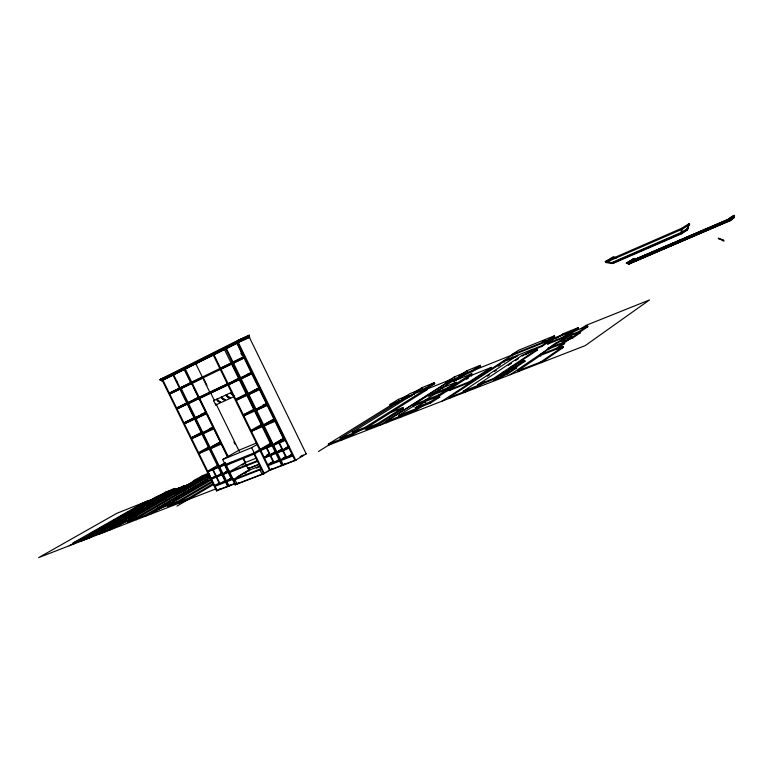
<?xml version="1.0" encoding="UTF-8"?>
<svg xmlns="http://www.w3.org/2000/svg" width="773" height="773" viewBox="0 0 773 773"><rect width="100%" height="100%" fill="white"/><g stroke="black" fill="none" stroke-linecap="round" stroke-linejoin="round"><path stroke-width="1.16" d="M728.775 220.972L628.449 264.24L632.768 261.554M680.984 232.876L681.496 229.436M611.801 263.197L612.738 263.545L681.438 233.823L681.4 233.04A2.193 0.908 63 0 0 681.641 232.818L682.115 229.243L689.603 224.528L689.158 223.59L681.66 228.286L605.298 261.583L605.732 262.491L611.095 263.371A2.106 2.077 89.3 0 0 611.801 263.187L681.4 233.04M728.495 219.455L734.331 215.377L728.504 219.629L626.304 263.129L633.957 258.549L634.778 260.279M249.466 337.501L249.621 337.057A1.507 1.092 64.7 0 1 249.37 335.521L237.446 340.642L159.74 379.707L160.871 379.408M689.158 223.59L686.975 229.079L687.419 230.016L681.438 233.823M687.419 230.016L687.574 229.127A1.169 1.111 46.4 0 0 688.202 228.093A5.701 5.43 44.6 0 1 689.613 224.547M734.282 215.773L734.166 215.831A1.42 1.372 31.3 0 0 734.224 217.29C727.113 225.668 725.934 218.276 734.273 215.628M563.478 347.309L541.206 362.701L540.829 361.928L563.121 346.565L563.478 347.309L561.314 348.159M567.382 340.13L572.638 338.052L571.943 336.593L563.894 342.091L564.599 343.57L556.367 349.212L556.009 348.468L587.828 326.67L587.49 325.955L571.923 332.177L564.145 337.453L564.821 338.883M572.638 338.052L580.494 332.651L579.798 331.211L587.49 325.955M520.084 370.315L518.113 371.658L517.746 370.895L540.404 355.483L563.121 346.565M581.132 328.709L586.06 325.356L649.542 299.924L585.19 345.637L328.786 445.093L328.303 444.098L390.413 405.535L399.206 402.028M540.762 356.227L540.056 354.749L550.192 347.869M557.517 342.893L567.401 336.187M570.938 333.501L570.271 332.11L555.227 338.13L547.439 343.357L547.767 344.053L562.908 338.023L578.136 327.704L578.465 328.399L568.561 335.115M548.733 349.821L548.038 348.362L556.183 342.845L571.943 336.593M510.132 374.75L549.748 347.879M551.729 346.536L564.599 337.801M509.649 370.605L508.934 369.127L537.361 350.101L537.022 349.396L493.338 378.606L494.053 380.103L501.049 377.379L505.03 374.702M501.049 377.379L500.334 375.881L507.388 373.127L525.012 361.252L524.664 360.508L517.688 363.262L518.036 363.996M468.921 389.379L463.964 392.655L463.259 391.196L507.755 373.881L516.664 367.871L515.949 366.373L524.664 360.508M547.439 343.357L562.57 337.318L570.271 332.11M494.053 380.103L497.049 378.084M500.334 375.881L509.291 369.861M547.767 344.053L549.719 342.739M556.512 338.188L563.179 333.704L578.136 327.704M500.691 376.625L502.682 375.291M530.51 350.971L541.999 346.391L550.154 340.932L549.825 340.246L511.968 355.406M493.696 379.35L503.619 372.702M554.656 336.535L547.98 340.99L547.651 340.304L554.328 335.859L554.656 336.535L550.173 338.332M504.238 362.247L503.581 360.894L541.66 345.705L549.825 340.246M734.224 217.3L728.659 221.049L628.652 264.153M478.323 385.331L482.323 382.674M508.383 365.358L511.388 363.358M515.388 360.701L518.412 358.701M452.205 396.414L449.2 398.385L448.852 397.66L478.671 386.075L484.681 382.075M525.746 354.749L532.752 350.082L532.423 349.386L522.403 356.044L522.084 355.338L537.022 349.396M478.671 386.075L477.965 384.596L522.084 355.338M463.259 391.196L517.862 355.194M463.607 391.93L465.597 390.616M487.425 376.2L489.415 374.886M494.372 371.61L496.363 370.296M498.227 366.189L500.228 364.875M441.934 401.206L513.32 354.488L473.202 370.567M448.852 397.66L503.909 361.571L517.098 356.314M445.461 391.206L469.143 381.872L491.309 367.417L491.628 368.093L469.482 382.567L449.016 390.616L448.195 388.896M512.286 356.073L511.639 354.739L518.49 350.266L554.328 335.859M406.869 413.024L399.834 417.536L398.82 415.43L430.426 403.12L439.75 397.08L438.726 394.955L471.714 373.746L472.197 374.741L448.688 389.93M389.379 420.831L386.345 422.763L385.843 421.72L416.85 409.671L424.628 404.656M416.85 409.671L415.816 407.545L429.914 402.037L448.359 390.123L447.345 388.027L456.273 382.287L456.775 383.331L454.64 384.171M449.016 390.616L452.92 388.094M466.563 379.263L468.506 378.007M416.328 408.608L419.246 406.733M460.099 378.876L458.689 375.949L472.023 370.605L480.159 365.387L480.632 366.363L472.496 371.591L446.06 382.162L446.997 384.104M415.816 407.545L425.208 401.525L439.238 396.018M398.82 415.43L413.526 406.047L425.488 401.351M428.744 396.336L451.529 381.794L471.714 373.746M459.162 376.924L461.887 375.185M456.273 382.287L442.378 387.804L433.382 393.544L433.885 394.588L424.696 400.472L425.71 402.569M399.322 416.483L402.337 414.55M453.596 381.756L466.003 373.823M379.707 425.343L447.345 382.345M385.843 421.72L446.533 383.128L459.635 377.9M414.028 407.071L413.033 405.013L427.266 395.95L447.345 388.027M458.689 375.949L466.882 370.731L480.159 365.387M414.347 394.858L413.429 392.964L421.816 387.737L434.281 382.712L434.735 383.659L365.117 427.353L366.112 429.392L377.823 424.841L403.467 408.588L402.984 407.584L391.389 412.154M688.192 228.093L681.67 232.219L610.37 263.235M446.06 382.162L454.311 376.924L465.182 372.567M682.288 232.48L687.574 229.127M687.68 229.368L681.515 233.282L611.907 263.419M348.246 435.856L341.154 440.291L340.178 438.281L377.33 423.807L402.984 407.584M365.61 428.377L426.86 389.843L425.942 387.94L434.281 382.712M632.362 259.767L626.864 263.226L628.517 264.124M366.112 429.392L368.093 428.145M328.303 444.098L353.271 434.387L361.339 429.324M633.957 258.549L626.7 263.303M340.671 439.286L342.69 438.02M353.271 434.387L352.285 432.358L413.884 393.911M352.778 433.373L355.802 431.479M318.447 451.519L331.839 443.19M340.178 438.281L402.047 399.776M390.867 406.463L389.969 404.608L398.433 399.361L408.289 395.409M402.501 400.714L401.593 398.839L410.028 393.602L420.048 389.563M612.738 263.545L617.318 260.733M249.35 337.27L306.205 453.848L295.064 460.553L237.582 342.787M284.715 463.897L281.865 465.646L232.093 363.774M284.493 464.196L282.589 465.365L225.107 347.705M286.165 463.336L283.314 465.085L225.803 347.348M266.183 471.994L262.202 474.429L259.979 469.897M268.173 470.786L270.164 469.569M272.502 468.612L263.622 473.878L253.95 454.118M272.27 468.921L270.366 470.081L221.01 369.165L232.035 363.812M288.116 456.563L292.126 454.118M292.619 453.935L286.599 457.587L283.169 450.543L288.194 447.528M282.203 458.689L286.049 456.36M286.532 456.37L280.773 459.867L292.494 455.287M269.072 463.877L272.057 462.07M273.613 461.433L267.835 464.921L279.324 460.437M256.539 442.997L238.78 450.321L222.701 459.529L235.118 484.855L239.089 482.458M239.157 482.854L237.156 484.072L234.982 479.627M279.053 459.462L274.029 462.505L270.627 455.529L274.657 453.123M230.576 484.816L227.706 486.546L172.534 374.084M230.286 485.135L228.364 486.294L173.171 373.765M230.953 484.884L229.03 486.033L181.191 388.5L203.26 377.794L206.971 385.369M235.63 478.96L237.63 477.762M244.655 473.559L246.655 472.361M161.818 379.466L216.508 490.874L220.044 488.894M277.594 451.577L282.638 448.572M282.068 449.2L277.024 452.205L288.716 447.548M237.321 476.854L247.002 471.066M281.372 450.446L277.343 452.852L289.034 448.205M284.367 448.881L288.397 446.475M260.54 465.752L248.355 470.535L233.311 479.531L261.081 468.699M288.88 446.282L282.841 449.886L279.401 442.842L282.435 441.054M226.045 395.109L226.644 394.781A3.991 2.86 65.1 0 0 229.552 397.254L229.948 397.844L229.059 397.863A4.599 3.295 65.1 0 1 226.228 395.457L226.45 395.351A4.599 3.295 65.1 0 0 229.281 397.766L229.948 397.844M233.804 395.689A4.619 3.295 65.1 0 1 230.972 393.264L231.388 392.587A4.01 2.86 65.1 0 0 232.412 394.027M225.629 480.188L219.976 483.627L216.701 476.96L220.778 474.583M269.188 454.34L264.134 457.336L275.584 452.785M268.482 455.577L264.443 457.983L275.903 453.432M227.204 480.41L231.079 478.101M270.84 454.466L274.879 452.07M231.436 478.158L226.586 481.048L231.948 478.951M275.352 451.876L270.308 454.882L266.898 447.905L270.946 445.528M242.935 458.312L248.027 468.709L259.535 464.09M216.672 399.448L217.271 399.119A3.962 2.87 65.1 0 0 220.16 401.574L219.677 402.173A4.57 3.305 65.1 0 1 216.846 399.786L217.068 399.68A4.57 3.305 65.1 0 0 219.89 402.066L220.189 402.134M221.339 397.283L221.938 396.955A3.981 2.86 65.1 0 0 224.837 399.419L225.233 400.008L224.344 400.028A4.58 3.295 65.1 0 1 221.522 397.631L221.745 397.525A4.58 3.295 65.1 0 0 224.566 399.921L225.233 400.008M219.6 482.796L214.739 485.676L225.262 481.569M266.482 455.249L268.54 454.031M216.981 485.144L218.923 483.985M182.051 501.165L177.906 503.61L177.046 501.851L158.185 509.204L157.76 508.334L210.7 477.463M157.76 508.334L167.103 504.682L167.963 506.431L187.143 498.971L213 483.705M176.978 506.131L213.561 484.487M177.046 501.851L212.266 481.164M278.657 442.224L273.603 445.19L285.256 440.475M177.481 502.73L212.681 482.014M233.968 469.965L229.823 472.4L257.515 461.404M242.249 465.085L244.316 463.868M214.536 477.25L211.483 479.038L221.977 474.873M260.636 450.33L254.655 453.828L225.648 465.549M221.493 473.366L216.401 476.342L213.126 469.675L216.189 467.907M265.806 447.432L260.733 450.398L272.154 445.779M167.538 505.561L211.087 480.043M224.721 472.458L226.76 471.259M228.083 470.738L222.991 473.723L229.417 471.163M274.879 443.344L281.961 439.19M283.401 438.6L273.284 444.543L284.937 439.808M167.963 506.431L170.041 505.213M226.354 472.554L223.3 474.342L229.726 471.791M159.808 507.784L145.276 516.267L144.86 515.407L127.4 522.2L126.569 520.519L117.863 523.92L118.684 525.582L125.68 521.543M162.784 506.044L170.186 501.725M172.05 500.633L179.529 496.266M181.326 495.222L188.873 490.816M190.593 489.811L198.217 485.367M199.859 484.4L207.56 479.907M270.144 443.538L254.182 452.852L225.185 464.602M158.185 509.204L161.296 507.378M216.266 475.443L211.174 478.419L221.667 474.245M270.56 443.828L260.424 449.751L271.835 445.122M149.827 514.499L163.209 506.673M167.103 504.682L211.715 478.603M183.056 490.555L194.236 484.458L193.269 482.507L184.447 486.043L166.543 496.546M195.492 482.362L203.096 479.318L209.879 475.376M135.874 518.905L209.638 476.033L210.024 476.825M144.86 515.407L210.275 477.289M163.605 496.759L167.76 494.362L184.109 487.802L193.269 482.507M202.671 478.101L193.849 481.637L193.463 480.845L202.275 477.299L209.164 473.318M126.985 521.36L184.438 488.101L185.23 489.696M186.235 487.058L188.235 485.898M175.287 491.328L175.684 492.14L184.515 488.613L209.551 474.11M127.4 522.2L131.574 519.775M177.703 493.029L192.844 484.246M194.835 483.096L196.806 481.956M198.777 480.816L209.493 474.593M118.684 525.582L110.645 528.713L110.239 527.882L135.459 518.055L184.544 489.57L184.94 490.382L181.761 491.647M231.34 462.37L226.325 465.278L235.794 484.594M202.275 477.299L203.057 478.893L194.062 484.12L185.23 487.637M214.053 468.245L207.918 471.781L218.382 467.549M151.45 499.571L143.42 502.788L73.184 542.878L73.445 543.409L106.181 530.693L129.825 517.021M145.72 507.9L152.097 504.189M158.204 500.701L184.138 485.744L184.389 486.265L177.365 489.077M105.93 531.524L114.298 526.703M127.864 518.152L127.458 517.33L136.154 513.91L165.142 497.184L165.944 498.807L158.33 501.822M193.463 480.845L202.323 475.733L207.831 473.511M220.121 465.742L225.223 462.795M222.701 459.529L251.64 447.664L257.641 444.195M118.279 524.751L121.274 523.021M158.272 501.658L160.349 500.46M169.625 495.097L179.007 490.266M185.752 485.792L193.637 481.231M225.523 462.853L219.397 466.39L225.803 463.79M110.172 529.882L119.573 524.452M121.661 523.244L123.757 522.036M126.569 520.519L174.959 492.449M175.684 492.14L178.737 490.372M186.448 485.802L197.782 479.357M223.784 464.65L219.706 467.008L226.112 464.418M159.682 496.372L159.431 495.86L171.5 490.314L172.002 491.328L180.032 488.121M73.184 542.878L81.184 539.767L81.716 540.839L89.832 537.689L97.127 533.496M89.832 537.689L89.301 536.607L97.543 533.399L167.258 493.338L167.76 494.362M167.606 493.203L175.858 488.459L176.36 489.473M97.813 533.95L137.343 511.204M147.749 505.223L167.509 493.85M169.925 492.527L167.857 493.715L167.355 492.691M172.002 491.328L184.138 485.744M127.458 517.33L139.217 510.557M148.841 505.02L156.446 500.643L165.142 497.184M217.841 465.278L207.608 471.163L218.073 466.921M97.543 533.399L98.084 534.491L105.36 530.297M112.636 526.104L118.878 522.509M120.965 521.311L124.076 519.514M130.318 515.929L133.439 514.132M135.526 512.934L137.604 511.736M149.044 505.146L151.122 503.948M154.242 502.15L156.32 500.952M110.239 527.882L122.192 520.992M129.651 515.659L137.691 512.489L136.879 510.847L145.585 507.407L155.247 501.841L156.049 503.484L147.343 506.924M159.006 496.643L175.635 489.985L179.771 487.599L180.283 488.633M73.193 544.221L79.464 540.636M148.377 501.223L155.885 497.677M81.184 539.767L156.832 496.488L164.968 493.222L165.219 493.734M81.445 540.308L132.463 511.088M141.362 505.996L150.175 500.943M152.146 499.822L157.083 496.991M158.127 496.401L165.432 492.208L173.567 488.942L173.819 489.444L159.431 495.86M81.716 540.839L87.967 537.254M95.253 533.07L97.34 531.882M99.427 530.684L101.505 529.495M108.8 525.311L115.051 521.727M117.138 520.529L120.259 518.741M122.347 517.543L124.434 516.354M126.511 515.156L128.598 513.968M142.705 505.88L144.628 504.779M89.301 536.607L167.944 491.638L175.858 488.459M89.562 537.148L94.779 534.153M101.002 530.578L104.162 528.771M106.21 527.601L108.336 526.374M110.365 525.215L113.544 523.389M115.573 522.229L117.718 520.992M124.926 516.857L131.265 513.214M133.256 512.074L136.483 510.219M137.41 509.687L140.599 507.861M147.817 503.725L149.894 502.527M151.972 501.329L155.392 499.377M168.35 491.937L173.567 488.942M69.241 545.757L78.691 540.414M80.73 539.196L82.885 538.018M90.122 533.824L96.509 530.239M98.48 529.051L105.94 524.848M107.872 523.688L111.177 521.852M113.09 520.702L115.37 519.456M117.264 518.316L128.994 511.668M130.84 510.567L134.241 508.673M135.014 508.18L138.435 506.286M140.242 505.194L143.672 503.291M144.416 502.808L147.546 501.02L116.762 513.349L38.65 557.623L216.102 488.797M256.539 428.464L251.418 431.334L262.762 426.541M264.327 424.406L272.502 419.816M273.932 419.208L263.709 424.947L275.285 420.039M269.294 423.053L264.192 425.933L275.768 421.024M261.187 424.628L250.945 430.368L262.279 425.556M202.053 451.828L198.961 453.548L209.357 449.142M211.986 446.494L219.203 442.494M220.518 441.934L210.208 447.654L220.807 443.161M215.822 445.731L210.671 448.591L221.271 444.098M208.826 446.91L198.506 452.62L208.894 448.214M250.017 412.463L243.824 415.816L255.1 410.869M266.347 403.68L256.047 409.265L267.555 404.202M263.738 406.327L256.53 410.241L268.038 405.197M253.679 409.265L243.35 414.85L254.626 409.893M208.497 430.803L203.309 433.585L213.85 428.967M201.608 432.194L191.211 437.769L201.54 433.228M213.232 427.083L202.845 432.648L213.387 428.02M198.941 434.793L191.675 438.697L202.004 434.165M250.075 392.578L257.351 388.78L253.283 390.636M258.762 388.133L248.375 393.563L259.825 388.355M245.592 395.389L236.229 400.279L247.437 395.187M256.124 390.742L248.858 394.539L260.308 389.341M205.357 413.681L195.946 418.57L206.42 413.816M246.162 393.882L235.755 399.303L246.964 394.211M194.39 417.468L183.916 422.899L194.187 418.222M205.947 412.202L195.482 417.633L205.956 412.869M194.835 418.396L184.37 423.826L194.651 419.159M220.034 401.622L220.556 402.153L219.938 401.67A3.962 2.87 65.1 0 1 217.049 399.226L217.271 399.119M224.924 399.38L224.643 400.095L224.614 399.525A3.981 2.86 65.1 0 1 221.716 397.061L221.938 396.955M229.726 397.95L229.32 397.361A3.991 2.86 65.1 0 1 226.421 394.887L226.644 394.781M214.305 400.337L213.628 400.685L215.735 404.994L216.411 404.637M251.167 372.576L240.703 377.842L252.075 372.489M239.108 379.446L228.624 384.732L239.775 379.485M251.64 373.552L241.176 378.828L252.558 373.485M249.408 335.337L160.117 379.765L167.78 376.325M160.175 379.891L249.457 335.057M178.93 370.876L193.907 363.358M227.059 346.719L229.204 345.647M187.163 402.733L176.611 408.018L186.824 403.216M198.651 397.322L188.11 402.607L198.526 397.699M187.607 403.661L177.075 408.956L187.288 404.153M199.105 398.25L188.573 403.545L198.99 398.655M238.635 378.48L228.151 383.756L239.292 378.509M238.258 342.352L161.721 380.703L160.349 379.804M179.452 388.191L169.306 393.128L179.925 387.988M232.315 362.45L180.09 387.872L190.709 382.732M244.326 356.604L233.011 362.112L243.563 357.01M179.916 389.128L169.76 394.056L179.317 389.418M180.553 388.819L232.789 363.436M244.809 357.599L233.494 363.097L244.036 357.976M162.427 380.712L161.721 380.703L162.272 380.789M194.303 399.37L197.357 397.931M228.161 383.389L199.173 397.37L227.446 384.055M233.591 380.828L237.929 378.78M246.732 374.673L249.766 373.243M228.644 384.365L199.637 398.317L227.919 385.022M161.924 378.915L169.016 375.601M240.78 339.946L242.79 339.009M237.611 340.999L238.586 342.584L161.76 380.693M238.277 342.4L249.621 337.057M249.64 337.415L237.958 342.516M159.74 379.707L171.983 374.18M237.524 341.038L249.466 335.472M213.628 400.685L231.736 392.269M231.388 392.587L231.166 392.694A4.01 2.86 65.1 0 0 231.523 393.322M230.789 392.916L231.195 393.157A4.619 3.295 65.1 0 0 233.079 395.158M220.257 401.525L219.967 402.24L220.556 402.153M215.735 404.994L234.287 396.491M200.545 414.666L204.652 412.801M209.869 428.561L211.928 427.653M262.888 405.207L264.926 404.308M605.732 262.491L682.115 229.243L681.66 228.286M734.331 215.377L727.693 219.503L627.918 262.337M626.304 263.129L728.475 219.271M734.195 217.657L728.485 221.416L628.459 263.922M206.014 475.182L208.217 474.303M204.922 476.091L209.261 474.342M431.624 384.915L434.735 383.659M413.429 392.964L425.942 387.94M542.337 341.482L545.69 340.139M478.419 367.252L480.632 366.363M175.123 489.367L168.195 492.14L167.944 491.638M164.823 493.599L179.771 487.599M401.593 398.839L426.396 388.887M511.639 354.739L547.651 340.304M199.482 480.217L209.319 476.274M425.981 389.476L452.311 378.934M549.381 340.052L562.802 334.67M570.986 331.395L574.194 330.11M576.223 329.298L578.465 328.399M198.651 480.661L203.057 478.893M185.849 485.927L191.289 483.743M176.263 490.237L179.278 489.029M256.095 458.205L245.051 462.631L229.513 471.772L257.206 460.756M389.969 404.608L412.106 395.747M423.73 391.099L426.86 389.843M144.677 502.885L149.691 500.885M160.282 496.739L175.886 490.507M190.361 484.632L193.665 483.309M546.811 342.275L550.154 340.932M566.309 334.525L569.527 333.24M187.327 486.275L190.583 484.971M148.203 502.073L155.325 499.232M565.565 335.646L568.783 334.361M585.605 327.559L587.828 326.67M149.469 502.179L154.561 500.15M190.979 485.763L194.236 484.458M139.333 506.499L147.469 503.262L147.72 503.774L145.691 504.585M564.145 337.453L579.798 331.211M182.66 489.763L184.834 488.894M564.483 338.168L580.146 331.936M184.544 489.57L176.08 492.942L176.476 493.744M491.309 367.417L471.105 375.446L471.433 376.113M173.094 494.276L175.268 493.406L174.872 492.604L166.176 496.063L166.572 496.865M578.252 333.54L580.494 332.651M488.265 369.426L491.628 368.093M155.247 501.841L146.541 505.3L146.947 506.112M535.225 350.942L537.361 350.101M162.282 499.29L165.548 497.996M130.424 512.257L137.555 509.426M561.778 341.482L564.928 340.236M569.131 338.564L572.291 337.318M152.387 503.957L155.653 502.663M548.038 348.362L563.894 342.091M548.386 349.096L564.242 342.826M137.285 511.668L145.991 508.238M433.885 394.588L447.847 389.08M561.42 344.816L564.599 343.57M248.027 468.709L259.1 464.351M142.039 510.779L146.397 509.059L145.585 507.407M445.132 391.399L448.359 390.123M400.308 409.835L403.467 408.588M540.056 354.749L556.009 348.468M413.033 405.013L428.252 399.032M424.696 400.472L438.726 394.955M511.127 366.711L516.064 364.769M522.026 362.431L525.012 361.252M136.57 514.741L119.825 521.311L120.23 522.123L125.255 520.161M256.414 468.119L259.738 466.815M508.934 369.127L515.949 366.373M134.802 516.422L136.976 515.572L136.154 513.91M437.586 397.921L439.75 397.08M516.306 367.117L502.334 372.586L503.049 374.064M502.692 373.33L508.653 371.001M514.654 368.653L516.664 367.871M352.285 432.358L365.117 427.353M215.039 486.294L225.561 482.188M226.895 481.676L233.33 479.154M268.154 465.568L279.642 461.085M281.092 460.515L292.812 455.944M477.965 384.596L493.338 378.606M233.63 480.159L261.4 469.346M517.746 370.895L540.829 361.928M98.084 534.491L106.452 531.244L106.181 530.693M305.47 454.138L306.205 453.848M301.412 455.906L303.547 455.075M300.127 456.698L303.316 455.461M219.551 489.415L229.03 485.753M231.436 484.816L234.663 483.569M271.681 469.279L283.179 464.834M285.701 463.858L296.378 459.742M216.508 490.874L235.485 483.54M238.499 483.26L263.535 473.607M235.118 484.855L264.337 473.607L251.64 447.664M612.303 262.636L605.298 261.583L613.395 256.684L616.593 257.892M632.932 259.1L633.28 259.197A1.324 1.217 52.2 0 1 633.667 259.351M135.459 518.055L136.29 519.746M130.685 512.77L130.173 511.745L138.309 508.508L138.57 509.03M184.447 486.043L184.844 486.845M184.109 487.802L184.515 488.613M187.143 498.971L187.578 499.86M175.635 489.985L176.147 491.019M165.432 492.208L165.683 492.71M156.832 496.488L157.325 497.493M156.349 498.827L156.098 498.314L147.952 501.571L148.455 502.585M156.446 500.643L156.842 501.445M243.369 458.06L245.456 462.322M248.046 467.597L249.602 470.776M210.681 392.955L214.401 400.53M215.986 403.786L239.321 451.432M248.355 470.535L248.664 471.153M195.927 363.967L202.342 377.069L191.743 382.21L185.259 368.972M202.806 378.007L209.647 391.979M233.871 441.943L234.944 444.137M192.206 383.157L228.267 456.737M191.801 383.36L192.854 385.505M193.907 387.65L198.11 396.23M199.163 398.375L205.995 412.318M207.048 414.463L212.836 426.261M213.889 428.416L220.72 442.359M221.774 444.504L227.552 456.302M184.844 369.61L186.921 373.871M184.109 368.277L191.086 382.519M191.549 383.476L227.591 457.007M183.858 368.769L190.641 382.606M225.02 464.863L228.315 471.598M228.624 472.226L231.929 478.96M224.576 465.037L227.871 471.772M228.18 472.4L231.485 479.134M176.321 380.645L177.384 382.809M181.636 391.476L185.887 400.143M186.95 402.308L192.264 413.14M200.226 429.382L201.289 431.556M202.352 433.721L204.478 438.049M205.541 440.214L209.28 447.828M210.324 449.963L212.449 454.302M212.691 469.849L215.967 476.516M216.266 477.134L219.542 483.801M162.446 379.156L217.165 490.613M202.323 475.733L202.71 476.516M202.333 477.743L203.096 479.318M248.829 336.187L248.51 335.53L237.437 340.69L295.798 460.264L269.651 470.361L220.324 369.494M237.417 343.251L241.63 351.889M247.389 363.697L257.95 385.321M260.578 390.723L266.898 403.661M267.951 405.825L275.748 421.778M276.792 423.933L283.227 437.103M236.432 342.391L283.71 439.248M240.809 353.126L241.823 355.203M278.918 443.035L282.358 450.079M282.676 450.736L286.116 457.78M224.035 348.604L231.108 363.068L220.537 368.19L213.396 353.58M231.581 364.035L270.763 444.243M266.424 448.098L269.825 455.075M270.144 455.722L273.555 462.689M212.71 353.928L219.851 368.518M224.701 399.477L225.011 400.105M398.433 399.361L398.887 400.279M377.33 423.807L377.823 424.841M472.023 370.605L472.496 371.591M466.882 370.731L467.356 371.697M469.143 381.872L469.482 382.567M454.311 376.924L454.775 377.891M442.378 387.804L442.881 388.829M429.914 402.037L430.426 403.12M421.816 387.737L422.271 388.674M507.388 373.127L507.755 373.881M571.923 332.177L572.262 332.883M563.179 333.704L563.507 334.39M562.57 337.318L562.908 338.023M555.227 338.13L555.555 338.825M556.183 342.845L556.521 343.57M541.66 345.705L541.999 346.391M233.707 395.476A4.619 3.295 65.1 0 1 233.388 395.332M232.963 394.752A4.01 2.86 65.1 0 1 232.692 394.568M232.19 394.133A4.01 2.86 65.1 0 1 231.948 393.882M614.129 257.612A5.421 4.938 54.2 0 1 615.356 257.834M723.557 240.181L718.243 238.074L718.668 238.983A5.266 4.996 36.2 0 1 722.108 240.345A1.053 1.005 35.2 0 0 723.238 240.616L723.982 241.089L723.557 240.181"/></g></svg>
